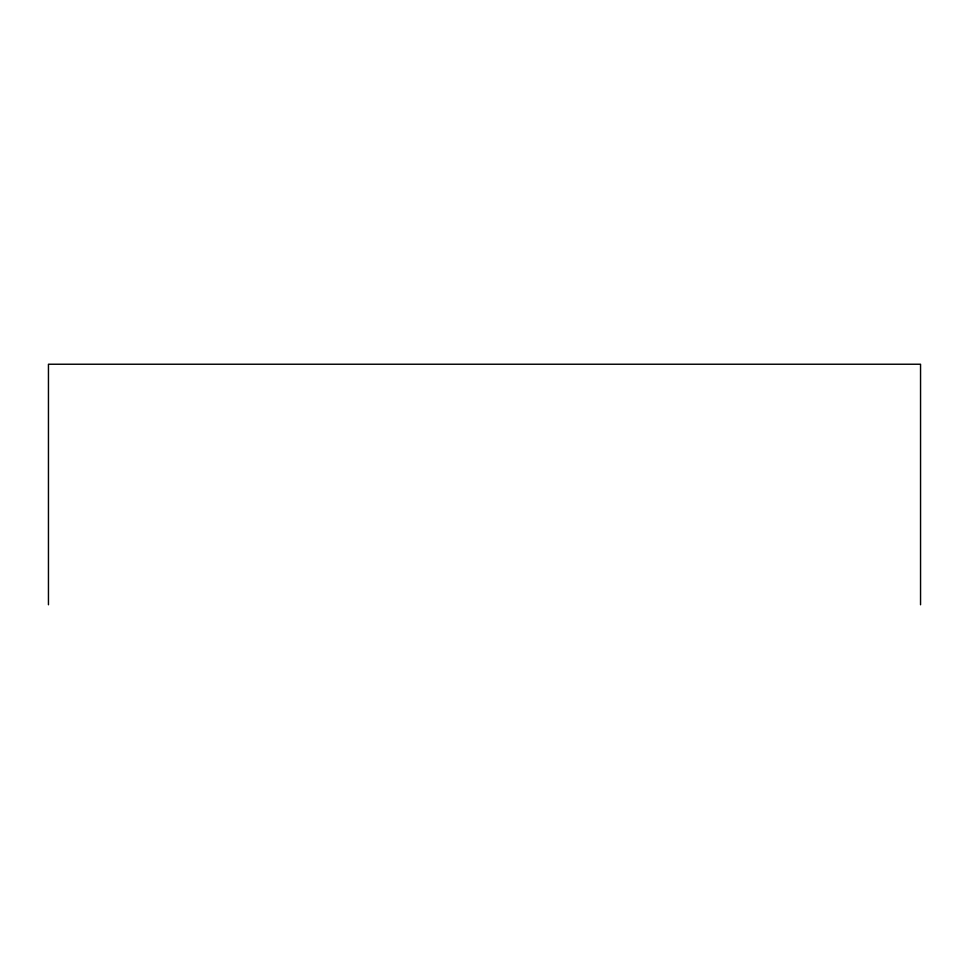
<?xml version="1.0" encoding="UTF-8"?>
<svg xmlns="http://www.w3.org/2000/svg" width="969" height="969" viewBox="0 0 969 969"><rect width="100%" height="100%" fill="white"/><g stroke="black" fill="none" stroke-linecap="round" stroke-linejoin="round"><path stroke-width="1.45" d="M920.55 604.765L920.55 364.235L48.45 364.235L48.45 604.765"/></g></svg>
